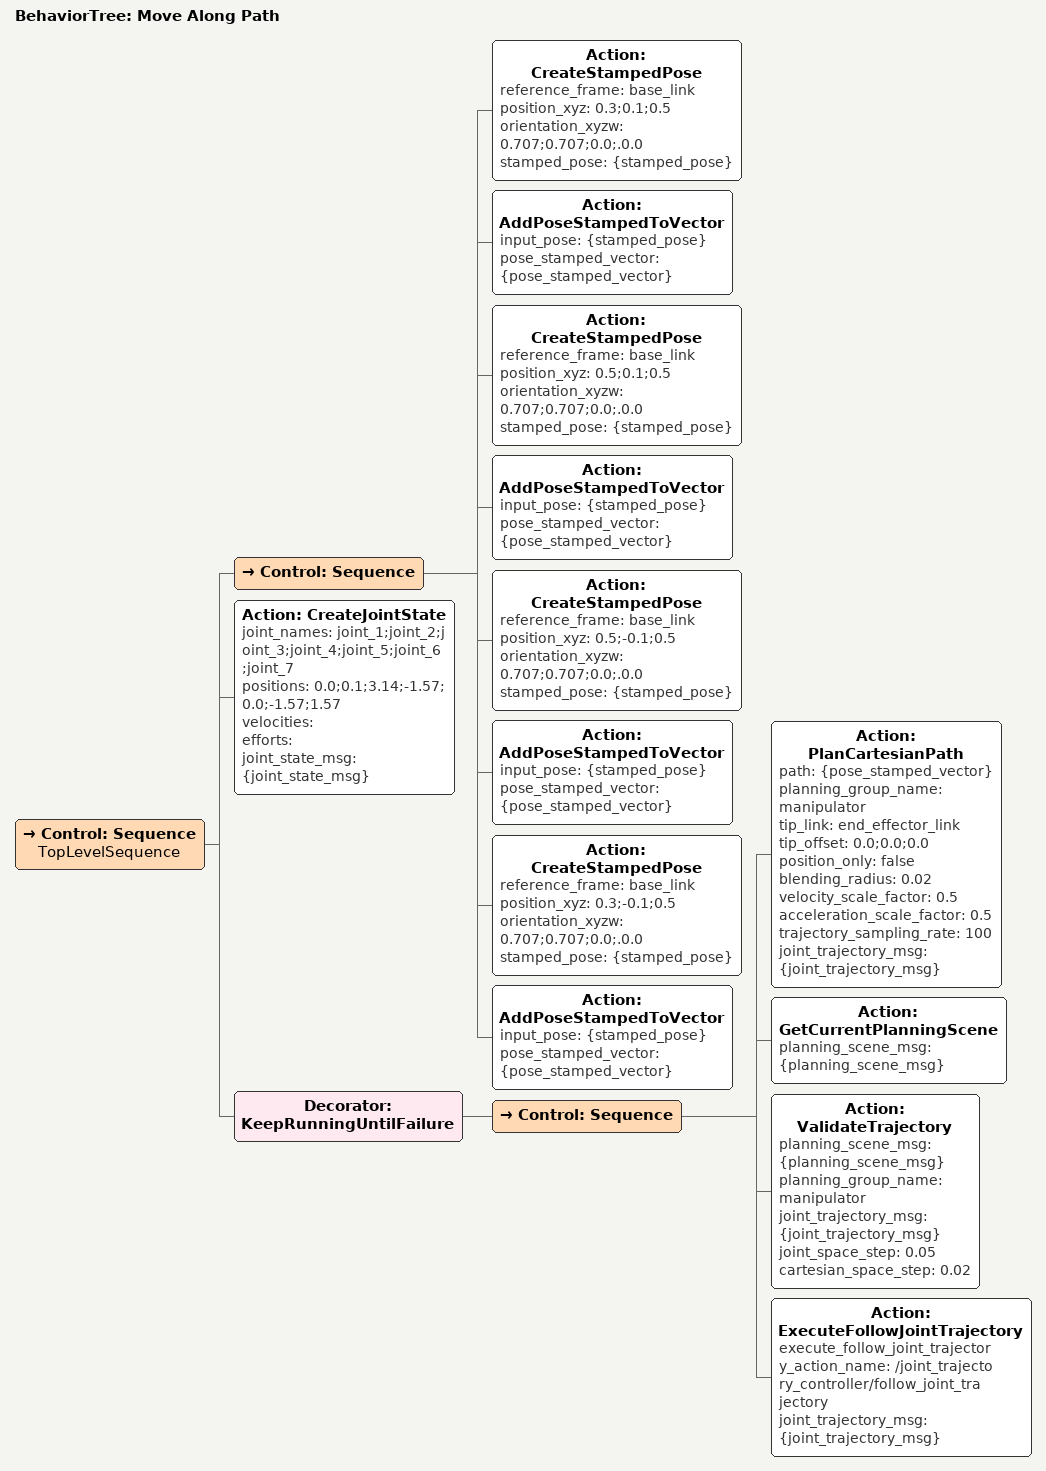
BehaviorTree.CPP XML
<?xml version='1.0' encoding='UTF-8'?>
<root BTCPP_format="4" main_tree_to_execute="Move Along Path">
  <BehaviorTree ID="Move Along Path" _description="Moves the robot tip on a rectangular path." _hardcoded="false">
    <Control ID="Sequence" name="TopLevelSequence">
      <Control ID="Sequence">
        <Action ID="CreateStampedPose" reference_frame="base_link" position_xyz="0.3;0.1;0.5" orientation_xyzw="0.707;0.707;0.0;.0.0" stamped_pose="{stamped_pose}"/>
        <Action ID="AddPoseStampedToVector" input_pose="{stamped_pose}" pose_stamped_vector="{pose_stamped_vector}"/>
        <Action ID="CreateStampedPose" reference_frame="base_link" position_xyz="0.5;0.1;0.5" orientation_xyzw="0.707;0.707;0.0;.0.0" stamped_pose="{stamped_pose}"/>
        <Action ID="AddPoseStampedToVector" input_pose="{stamped_pose}" pose_stamped_vector="{pose_stamped_vector}"/>
        <Action ID="CreateStampedPose" reference_frame="base_link" position_xyz="0.5;-0.1;0.5" orientation_xyzw="0.707;0.707;0.0;.0.0" stamped_pose="{stamped_pose}"/>
        <Action ID="AddPoseStampedToVector" input_pose="{stamped_pose}" pose_stamped_vector="{pose_stamped_vector}"/>
        <Action ID="CreateStampedPose" reference_frame="base_link" position_xyz="0.3;-0.1;0.5" orientation_xyzw="0.707;0.707;0.0;.0.0" stamped_pose="{stamped_pose}"/>
        <Action ID="AddPoseStampedToVector" input_pose="{stamped_pose}" pose_stamped_vector="{pose_stamped_vector}"/>
      </Control>
      <Action ID="CreateJointState" joint_names="joint_1;joint_2;joint_3;joint_4;joint_5;joint_6;joint_7" positions="0.0;0.1;3.14;-1.57;0.0;-1.57;1.57" velocities="" efforts="" joint_state_msg="{joint_state_msg}"/>
      <Decorator ID="KeepRunningUntilFailure">
        <Control ID="Sequence">
          <Action ID="PlanCartesianPath" path="{pose_stamped_vector}" planning_group_name="manipulator" tip_link="end_effector_link" tip_offset="0.0;0.0;0.0" position_only="false" blending_radius="0.02" velocity_scale_factor="0.5" acceleration_scale_factor="0.5" trajectory_sampling_rate="100" joint_trajectory_msg="{joint_trajectory_msg}"/>
          <Action ID="GetCurrentPlanningScene" planning_scene_msg="{planning_scene_msg}"/>
          <Action ID="ValidateTrajectory" planning_scene_msg="{planning_scene_msg}" planning_group_name="manipulator" joint_trajectory_msg="{joint_trajectory_msg}" joint_space_step="0.05" cartesian_space_step="0.02"/>
          <Action ID="ExecuteFollowJointTrajectory" execute_follow_joint_trajectory_action_name="/joint_trajectory_controller/follow_joint_trajectory" joint_trajectory_msg="{joint_trajectory_msg}"/>
        </Control>
      </Decorator>
    </Control>
  </BehaviorTree>
</root>
